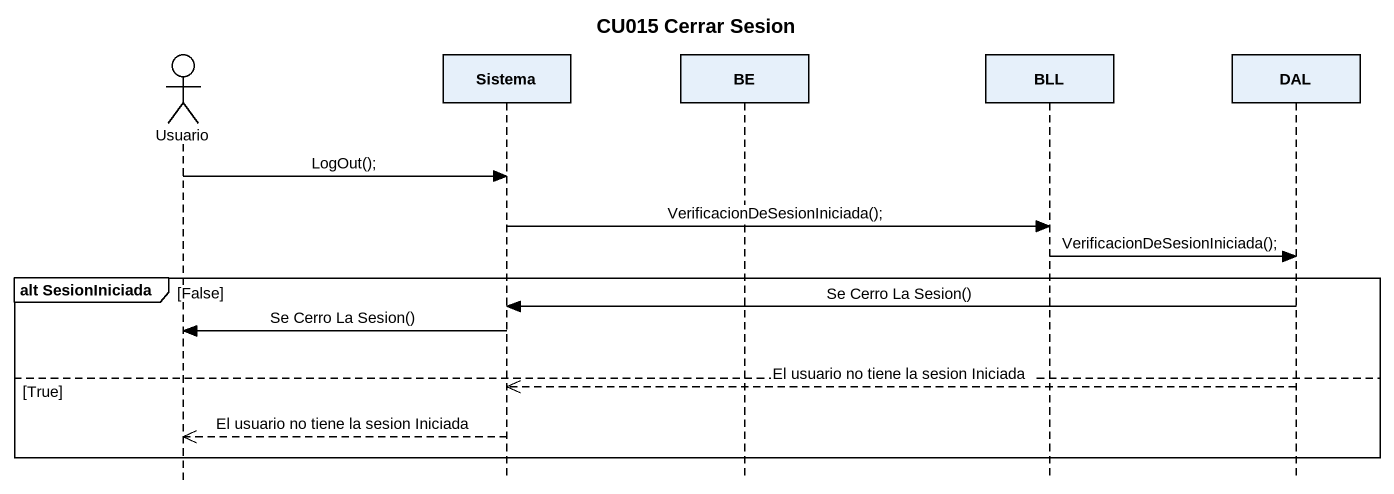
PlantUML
@startuml
title CU015 Cerrar Sesion
hide footbox
actor Usuario
participant Sistema
participant BE
participant BLL
participant DAL

Usuario -> Sistema : LogOut();
Sistema -> BLL : VerificacionDeSesionIniciada();
BLL -> DAL : VerificacionDeSesionIniciada();
group alt SesionIniciada [False]
  DAL -> Sistema : Se Cerro La Sesion()
  Sistema -> Usuario : Se Cerro La Sesion()
else True
  DAL -->> Sistema : El usuario no tiene la sesion Iniciada
  Sistema -->> Usuario : El usuario no tiene la sesion Iniciada
end
@enduml
